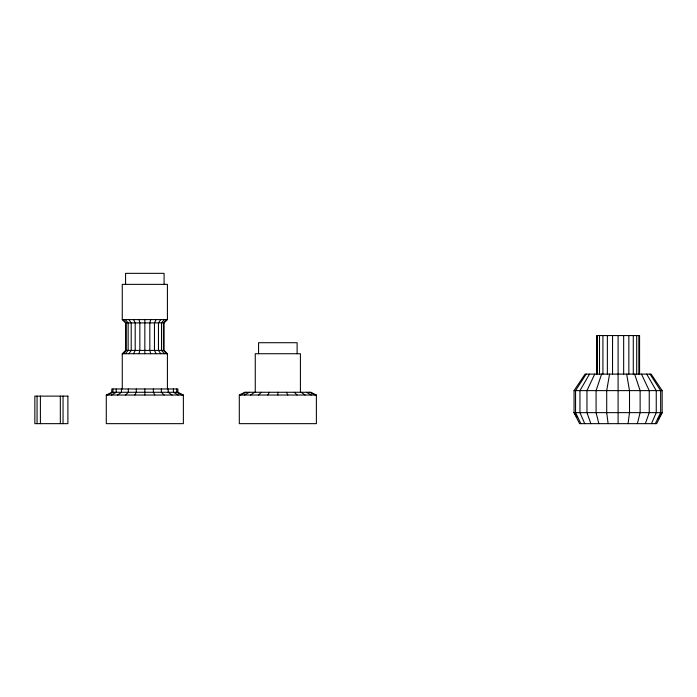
<?xml version="1.0" encoding="UTF-8"?>
<svg xmlns="http://www.w3.org/2000/svg" width="697" height="697" viewBox="0 0 697 697"><rect width="100%" height="100%" fill="white"/><g stroke="black" fill="none" stroke-linecap="round" stroke-linejoin="round"><path stroke-width="1.05" d="M628.075 423.654L629.504 412.641L629.504 390.608L626.655 374.106M609.553 374.106L606.704 390.616L606.704 412.641L608.124 423.654M637.372 423.654L640.125 412.641L640.125 390.616L634.618 374.106M138.991 353.727L139.844 350.425L139.844 322.894L138.991 319.592M150.674 319.592L149.82 322.894L149.82 350.425L150.674 353.727M601.589 374.106L596.083 390.616L596.083 412.641L598.836 423.654M645.352 423.654L649.247 412.641L649.247 390.616L641.467 374.106M651.477 423.654L656.252 412.641L656.252 390.616L646.711 374.106M594.741 374.106L586.961 390.616L586.961 412.641L590.847 423.654M655.328 423.654L660.651 412.641L660.651 390.616L650.013 374.106M133.545 353.727L135.201 350.425L135.201 322.894L133.545 319.592M156.119 319.592L154.464 322.894L154.464 350.425L156.119 353.727M134.861 395.025L136.281 392.272L136.281 388.97M267.866 395.025L269.295 392.272M589.496 374.106L579.956 390.616L579.956 412.641L584.722 423.654M658.168 419.063L662.15 412.641L662.15 390.616L651.137 374.106L585.071 374.106L574.058 390.616L574.058 412.641L579.564 423.654L656.644 423.654L662.15 412.641L574.058 412.641L576.898 417.233M586.194 374.106L575.556 390.616L575.556 412.641L580.88 423.654M128.867 353.727L131.21 350.425L131.21 322.894L128.867 319.592M160.798 319.592L158.463 322.894L158.463 350.425L160.798 353.727M125.286 353.727L128.143 350.425L128.143 322.894L125.286 319.592M164.379 319.592L161.521 322.894L161.521 350.425L164.379 353.727M123.029 353.727L126.218 350.425L126.218 322.894L123.029 319.592M166.635 319.592L163.446 322.894L163.446 350.425L166.635 353.727M122.263 388.97L122.263 353.727L125.565 350.425L164.1 350.425L167.411 353.727L167.411 388.97M164.1 322.894L167.411 319.592L167.411 284.359L122.263 284.359L122.263 319.592L125.565 322.894L164.1 322.894L164.1 350.425M125.565 395.025L128.318 392.272L128.318 388.97M258.57 395.025L261.323 392.272M117.584 395.025L121.47 392.272L121.47 388.97M250.589 395.025L254.483 392.272M111.459 395.025L116.225 392.272L116.225 388.97M244.464 395.025L249.23 392.272M107.608 395.025L112.923 392.272L112.923 388.97M240.613 395.025L245.936 392.272M106.292 395.025L111.799 392.272L177.866 392.272L183.372 395.025L183.372 423.654L106.292 423.654L106.292 395.025L183.372 395.025M239.298 395.025L244.804 392.272L310.879 392.272L316.386 395.025L316.386 423.654L239.298 423.654L239.298 395.025L316.386 395.025M122.263 319.592L167.411 319.592M122.263 353.727L167.411 353.727M574.058 390.616L662.15 390.616M309.747 392.272L315.07 395.025M182.056 395.025L176.742 392.272L176.742 388.97M306.453 392.272L311.219 395.025M178.214 395.025L173.44 392.272L173.44 388.97M301.2 392.272L305.094 395.025M172.089 395.025L168.195 392.272L168.195 388.97M294.361 392.272L297.114 395.025M164.1 395.025L161.347 392.272L161.347 388.97M574.058 412.641L575.478 414.114M286.389 392.272L287.817 395.025M154.804 395.025L153.384 392.272L153.384 388.97M639.576 374.106L639.576 335.562L596.632 335.562L596.632 374.106M638.844 335.562L638.844 374.106M636.701 335.562L636.701 374.106M633.285 335.562L633.285 374.106M628.842 335.562L628.842 374.106M623.658 335.562L623.658 374.106M618.1 335.562L618.1 423.654M612.55 335.562L612.55 374.106M607.366 335.562L607.366 374.106M602.922 335.562L602.922 374.106M599.507 335.562L599.507 374.106M597.364 335.562L597.364 374.106M300.416 392.272L300.416 353.727L255.268 353.727L255.268 392.272M297.114 353.727L297.114 342.715L258.57 342.715L258.57 353.727M277.842 392.272L277.842 395.025M177.866 392.272L177.866 388.97L111.799 388.97L111.799 392.272M164.1 284.359L164.1 273.346L125.565 273.346L125.565 284.359M144.837 319.592L144.837 353.727M144.837 388.97L144.837 395.025M125.565 322.894L125.565 350.425M63.044 396.123L63.044 423.654M60.325 396.123L60.325 423.654M40.4 396.123L40.4 423.654M37.063 396.123L37.063 423.654M67.888 396.123L34.85 396.123L34.85 423.654L67.888 423.654L67.888 396.123"/></g></svg>
